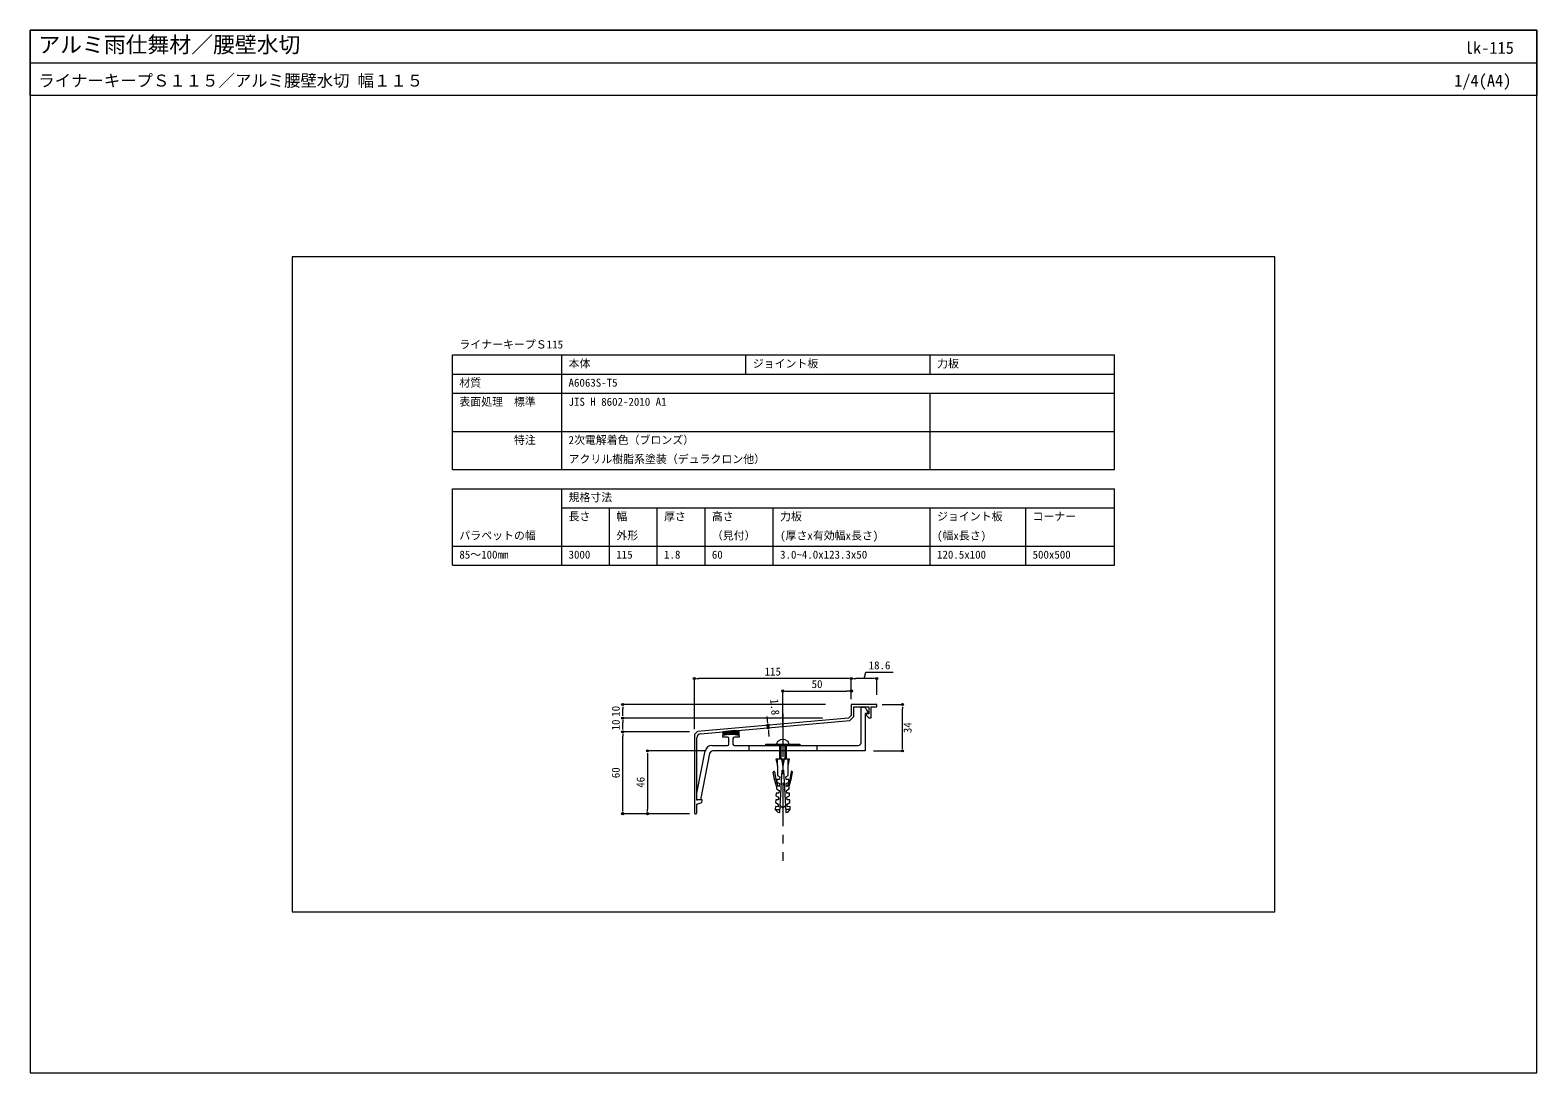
# Model space of a CAD drawing. Units: millimetres on the paper. Extents: x -552 to 552, y -382 to 382.
import ezdxf
from ezdxf.enums import TextEntityAlignment as Align

# ---------------------------------------------------------------- set-up
doc = ezdxf.new("R2010")
doc.units = ezdxf.units.MM
doc.linetypes.add('USER1', pattern=[50.8, 31.75, -6.35, 6.35, -6.35])
for name, color, linetype, lineweight in [('0-0_0', 7, 'Continuous', 9), ('0-2_moji', 7, 'Continuous', 18), ('0-3_kasagi', 150, 'Continuous', 18), ('0-4_SUNPO', 7, 'Continuous', 18), ('0-5_KANAMONO_SCREW', 4, 'Continuous', 18), ('0-6_kijun', 1, 'USER1', 18), ('0-7_WAKU', 7, 'Continuous', 18)]:
    doc.layers.add(name, color=color, linetype=linetype, lineweight=lineweight)
doc.styles.add('ＭＳ ゴシック', font='')
doc.styles.get('ＭＳ ゴシック').set_extended_font_data('MS Gothic')

# ---------------------------------------------------------------- blocks, each defined once
blk = doc.blocks.new('_DOT')
at = {"layer": '0-0_0'}
for p, q in [((-0.5, 0), (-1, 0)), ((0.25, 0), (-0.25, 0))]:
    blk.add_line(p, q, dxfattribs=at)
blk.add_circle((0, 0), 0.25, dxfattribs=at)

msp = doc.modelspace()

# ---------------------------------------------------------------- linework, layer by layer
at = {"layer": '0-0_0', "lineweight": 18}
msp.add_line((-551.896, 358.073), (552.104, 358.073), dxfattribs=at)
msp.add_lwpolyline([(-359.896, -263.927), (360.104, -263.927), (360.104, 216.073), (-359.896, 216.073)], close=True, dxfattribs=at)
at = {"layer": '0-2_moji'}
for p, q in [((-242.395, 144.073), (242.605, 144.073)), ((-242.395, 60.073), (-242.395, 144.073)), ((-162.395, 60.073), (-162.395, 144.073)), ((-27.395, 130.073), (-27.395, 144.073)), ((107.605, 130.073), (107.605, 144.073)), ((242.605, 60.073), (242.605, 144.073)), ((-242.395, 130.073), (242.605, 130.073)), ((-242.395, 116.073), (242.605, 116.073)), ((107.605, 60.073), (107.605, 116.073)), ((-242.395, 88.073), (242.605, 88.073)), ((-242.395, 60.073), (242.605, 60.073)), ((-242.395, 46.073), (242.605, 46.073)), ((-242.395, -9.927), (-242.395, 46.073)), ((-162.395, -9.927), (-162.395, 46.073)), ((242.605, -9.927), (242.605, 46.073)), ((-162.395, 32.073), (242.605, 32.073)), ((-127.395, -9.927), (-127.395, 32.073)), ((-92.395, -9.927), (-92.395, 32.073)), ((-57.395, -9.927), (-57.395, 32.073)), ((-7.395, -9.927), (-7.395, 32.073)), ((107.605, -9.927), (107.605, 32.073)), ((177.605, -9.927), (177.605, 32.073)), ((-242.395, 4.073), (242.605, 4.073)), ((-242.395, -9.927), (242.605, -9.927))]:
    msp.add_line(p, q, dxfattribs=at)
at = {"layer": '0-3_kasagi'}
for p, q in [((56.894, -140.02), (56.894, -114.52)), ((57.394, -114.02), (58.718, -114.02)), ((60.466, -115.049), (62.229, -118.223)), ((-44.406, -134.388), (-41.771, -131.753)), ((-44.406, -133.265), (-43.003, -131.862)), ((-44.406, -132.143), (-44.234, -131.971)), ((-43.424, -134.529), (-40.54, -131.644)), ((-42.062, -134.289), (-39.308, -131.535)), ((-40.784, -134.133), (-38.077, -131.426)), ((-39.575, -134.047), (-36.845, -131.317)), ((-38.425, -134.02), (-35.614, -131.208)), ((-37.326, -134.043), (-34.595, -131.312)), ((-36.271, -134.111), (-33.639, -131.479)), ((-35.257, -134.219), (-32.714, -131.676)), ((-32.406, -134.751), (-32.406, -131.751)), ((-52.307, -142.02), (-40.906, -142.02)), ((-39.906, -141.02), (-39.906, -137.02)), ((-36.906, -137.02), (-36.906, -141.02)), ((-34.278, -134.363), (-32.406, -132.49)), ((-33.333, -134.54), (-32.406, -133.613)), ((-32.418, -134.748), (-32.406, -134.736)), ((-25.406, -142.02), (-25.406, -146.02)), ((24.594, -142.02), (24.594, -146.02)), ((-59.406, -182.645), (-59.406, -182.276)), ((-64.706, -192.02), (-63.906, -192.02))]:
    msp.add_line(p, q, dxfattribs=at)
for points in [[(68.394, -112.02), (49.794, -112.02), (49.794, -120.02), (47.794, -122.02), (-63.011, -131.826), (-65.206, -134.02), (-65.206, -191.52)], [(-60.67, -133.426), (48.605, -123.755), (51.594, -120.766), (51.594, -113.82), (62.594, -113.82), (62.594, -118.82), (60.594, -118.82), (60.594, -119.82), (62.594, -121.82), (64.394, -121.82), (64.394, -113.82), (68.394, -113.82), (68.394, -112.02)], [(62.054, -118.52), (59.894, -118.52), (59.894, -146.02), (-51.587, -146.02)], [(-35.457, -131.194), (-44.406, -131.986), (-44.406, -134.751)], [(-59.941, -181.778), (-63.406, -182.02), (-63.406, -136.414)], [(-40.906, -136.02), (-44.406, -136.02), (-44.406, -134.751)], [(-32.406, -134.751), (-32.406, -136.02), (-35.906, -136.02)], [(-35.906, -142.02), (-0.906, -142.02), (-0.406, -142.52), (0.094, -142.02), (54.894, -142.02)], [(-63.406, -181.484), (-63.406, -177.02), (-57.21, -146.039)], [(-54.038, -148.03), (-60.8, -181.838), (-62.871, -181.983)], [(-63.406, -191.52), (-63.406, -185.02), (-60.449, -184.074)]]:
    msp.add_lwpolyline(points, dxfattribs=at)
for centre, radius, start, end in [((57.394, -114.52), 0.5, 90, 180), ((58.718, -116.02), 2, 29.0546, 90), ((62.054, -118.32), 0.2, 270, 29.0546), ((-38.406, -156.02), 25, 76.11346, 83.22742), ((-60.406, -136.414), 3, 95.05725, 180), ((-52.307, -147.02), 5, 90, 168.69007), ((-38.406, -159.02), 25, 76.11346, 103.88654), ((-40.906, -137.02), 1, 0, 90), ((-40.906, -141.02), 1, 270, 0), ((-35.906, -137.02), 1, 90, 180), ((-35.906, -141.02), 1, 180, 270), ((54.894, -140.02), 2, 270, 0), ((-51.587, -148.52), 2.5, 90, 168.69007), ((-62.906, -181.484), 0.5, 180, 274), ((-60.906, -182.645), 1.5, 287.74087, 360), ((-59.906, -182.276), 0.5, 0, 94), ((-64.706, -191.52), 0.5, 180, 270), ((-63.906, -191.52), 0.5, 270, 0)]:
    msp.add_arc(centre, radius, start, end, dxfattribs=at)
at = {"layer": '0-4_SUNPO'}
for p, q in [((-65.206, -130.02), (-65.206, -93.018)), ((46.594, -93.018), (-62.006, -93.018)), ((49.794, -107.674), (49.794, -93.018)), ((49.794, -108.02), (49.794, -93.018)), ((65.194, -93.018), (52.994, -93.018)), ((68.394, -105.02), (68.394, -93.018)), ((-0.406, -128.02), (-0.406, -102.167)), ((2.794, -102.167), (46.594, -102.167)), ((49.794, -107.674), (49.794, -102.167)), ((30.794, -112.02), (-117.728, -112.02)), ((-117.728, -118.82), (-117.728, -115.22)), ((-11.565, -124.061), (-11.847, -120.873)), ((72.394, -112.02), (87.303, -112.02)), ((87.303, -142.82), (87.303, -115.22)), ((28.794, -122.02), (-117.728, -122.02)), ((28.794, -122.02), (-117.728, -122.02)), ((-117.728, -128.82), (-117.728, -125.22)), ((-68.706, -132.02), (-117.728, -132.02)), ((-68.706, -132.02), (-117.728, -132.02)), ((-10.579, -127.186), (-11.283, -127.248)), ((-11.125, -129.041), (-11.283, -127.248)), ((-10.421, -128.979), (-11.125, -129.041)), ((-10.843, -132.229), (-10.56, -135.416)), ((-117.728, -188.82), (-117.728, -135.22)), ((-56.611, -146.02), (-99.526, -146.02)), ((-99.526, -149.22), (-99.526, -188.82)), ((66.094, -146.02), (87.303, -146.02)), ((-68.706, -192.02), (-117.728, -192.02)), ((-68.706, -192.02), (-99.526, -192.02))]:
    msp.add_line(p, q, dxfattribs=at)
msp.add_lwpolyline([(59.094, -93.018), (60.474, -88.418), (80.482, -88.418)], dxfattribs=at)
at = {"layer": '0-5_KANAMONO_SCREW'}
for p, q in [((-2.898, -141.029), (-2.898, -152.085)), ((-1.898, -141.029), (-1.898, -152.085)), ((1.102, -141.029), (1.102, -152.085)), ((2.102, -141.029), (2.102, -152.085)), ((-4.406, -157.085), (-4.406, -152.085)), ((-1.406, -152.085), (-0.406, -157.085)), ((0.594, -152.085), (-0.406, -157.085)), ((-0.406, -157.085), (-0.406, -152.085)), ((3.594, -157.085), (3.594, -152.085)), ((-5.919, -188.862), (-2.423, -189.045)), ((5.107, -188.862), (1.612, -189.045))]:
    msp.add_line(p, q, dxfattribs=at)
msp.add_lwpolyline([(-12.906, -141.02), (12.094, -141.02), (12.094, -142.02), (-12.906, -142.02)], close=True, dxfattribs=at)
for points in [[(-5.657, -183.869), (-3.712, -184.972), (-3.817, -186.969), (-5.814, -186.865), (-5.919, -188.862), (-4.026, -190.964), (-2.528, -191.043), (-0.906, -160.085), (-0.406, -160.085), (0.094, -160.085), (1.717, -191.043), (3.215, -190.964), (5.107, -188.862), (5.003, -186.865), (3.005, -186.969), (2.901, -184.972), (4.846, -183.869), (4.741, -181.872), (2.744, -181.976), (2.639, -179.979), (4.584, -178.876), (4.479, -176.879), (2.482, -176.983), (2.377, -174.986), (4.322, -173.883), (4.218, -171.885), (2.22, -171.99), (2.116, -169.993), (4.061, -168.889), (3.956, -166.892), (1.959, -166.997), (1.854, -165), (3.594, -164.085), (3.594, -160.085), (3.594, -157.085), (4.594, -152.085), (-0.406, -152.085), (-5.406, -152.085), (-4.406, -157.085), (-4.406, -160.085)], [(-5.029, -171.885), (-6.526, -166.885), (-7.416, -161.543)], [(-6.43, -161.379), (-5.512, -166.885), (-3.966, -171.941)], [(-4.406, -160.085), (-4.406, -164.085), (-2.665, -165), (-2.77, -166.997), (-4.767, -166.892), (-4.872, -168.889), (-2.927, -169.993), (-3.032, -171.99), (-5.029, -171.885), (-5.134, -173.883), (-3.189, -174.986), (-3.293, -176.983), (-5.291, -176.879), (-5.395, -178.876), (-3.45, -179.979), (-3.555, -181.976), (-5.552, -181.872), (-5.657, -183.869)], [(5.618, -161.379), (4.701, -166.885), (3.155, -171.941)], [(4.218, -171.885), (5.714, -166.885), (6.605, -161.543)], [(1.464, -186.216), (-0.406, -188.026), (-2.275, -186.216)]]:
    msp.add_lwpolyline(points, dxfattribs=at)
for centre, radius, start, end in [((-1.908, -141.149), 3, 128.61458, 177.54109), ((-0.406, -143.02), 5.4, 51.3178, 128.6822), ((1.097, -141.149), 3, 2.45891, 51.38542), ((-6.923, -161.461), 0.5, 9.46232, 189.46231), ((6.112, -161.461), 0.5, 350.53769, 170.53768)]:
    msp.add_arc(centre, radius, start, end, dxfattribs=at)
at = {"layer": '0-6_kijun'}
msp.add_line((-0.406, -118.719), (-0.406, -226.573), dxfattribs=at)
at = {"layer": '0-7_WAKU'}
for points in [[(552.104, 334.073), (-551.896, 334.073), (-551.896, 382.073), (552.104, 382.073)], [(-551.896, -381.927), (552.104, -381.927), (552.104, 382.073), (-551.896, 382.073)]]:
    msp.add_lwpolyline(points, close=True, dxfattribs=at)

# ---------------------------------------------------------------- block references
at = {"layer": '0-4_SUNPO', "xscale": 3.2, "yscale": 3.2}
for p, rotation in [((-65.206, -93.018), 180), ((49.794, -93.018), 180), ((-0.406, -102.167), 180), ((-117.728, -112.02), 90), ((-117.728, -122.02), 270), ((-117.728, -122.02), 90), ((87.303, -112.02), 90), ((-117.728, -132.02), 270), ((-117.728, -132.02), 90), ((-11.283, -127.248), 275.05725), ((-11.125, -129.041), 95.05725), ((87.303, -146.02), 270), ((-99.526, -146.02), 90), ((-117.728, -192.02), 270), ((-99.526, -192.02), 270)]:
    msp.add_blockref('_DOT', p, dxfattribs=dict(at, rotation=rotation))
for p in [(49.794, -93.018), (68.394, -93.018), (49.794, -102.167)]:
    msp.add_blockref('_DOT', p, dxfattribs=at)

# ---------------------------------------------------------------- texts
at = {"layer": '0-2_moji', "style": 'ＭＳ ゴシック'}
for s, p in [('ライナーキープＳ115', (-237.395, 147.073)), ('本体', (-157.395, 133.073)), ('ジョイント板', (-22.395, 133.073)), ('力板', (112.605, 133.073)), ('材質', (-237.395, 119.073)), ('A6063S-T5', (-157.395, 119.073)), ('表面処理\u3000標準', (-237.395, 105.073)), ('JIS H 8602-2010 A1', (-157.395, 105.073)), ('\u3000\u3000\u3000\u3000\u3000特注', (-237.395, 77.073)), ('2次電解着色（ブロンズ）', (-157.395, 77.073)), ('アクリル樹脂系塗装（デュラクロン他）', (-157.395, 63.073)), ('規格寸法', (-157.395, 35.073)), ('長さ', (-157.395, 21.073)), ('幅', (-122.395, 21.073)), ('厚さ', (-87.395, 21.073)), ('高さ', (-52.395, 21.073)), ('力板', (-2.395, 21.073)), ('ジョイント板', (112.605, 21.073)), ('コーナー', (182.605, 21.073)), ('パラペットの幅', (-237.395, 7.073)), ('外形', (-122.395, 7.073)), ('（見付）', (-52.395, 7.073)), ('(厚さx有効幅x長さ)', (-2.395, 7.073)), ('(幅x長さ)', (112.605, 7.073)), ('85～100mm', (-237.395, -6.927)), ('3000', (-157.395, -6.927)), ('115', (-122.395, -6.927)), ('1.8', (-87.395, -6.927)), ('60', (-52.395, -6.927)), ('3.0~4.0x123.3x50', (-2.395, -6.927)), ('120.5x100', (112.605, -6.927)), ('500x500', (182.605, -6.927))]:
    msp.add_text(s, height=5.865, dxfattribs=at).set_placement(p, align=Align.BOTTOM_LEFT)
at = {"layer": '0-4_SUNPO', "style": 'ＭＳ ゴシック'}
for s, p in [('115', (-13.706, -92.618)), ('18.6', (62.478, -88.018)), ('50', (20.694, -101.767))]:
    msp.add_text(s, height=5.865, dxfattribs=at).set_placement(p, align=Align.BOTTOM_LEFT)
for s, rotation, p in [('1.8', 275.057, (-11.409, -108.317)), ('10', 90, (-118.128, -121.02)), ('10', 90, (-118.128, -131.02)), ('34', 90, (95.703, -133.02)), ('60', 90, (-118.128, -166.02)), ('46', 90, (-99.926, -173.02))]:
    msp.add_text(s, height=5.865, rotation=rotation, dxfattribs=at).set_placement(p, align=Align.BOTTOM_LEFT)
at = {"layer": '0-7_WAKU', "style": 'ＭＳ ゴシック'}
for s, height, p in [('アルミ雨仕舞材／腰壁水切', 11.73, (-545.896, 362.073)), ('lk-115', 8.798, (499.322, 362.073)), ('ライナーキープＳ１１５／アルミ腰壁水切 幅１１５', 8.798, (-545.896, 338.073)), ('1/4(A4)', 8.798, (491.525, 338.073))]:
    msp.add_text(s, height=height, dxfattribs=at).set_placement(p, align=Align.BOTTOM_LEFT)

doc.saveas('drawing.dxf')
